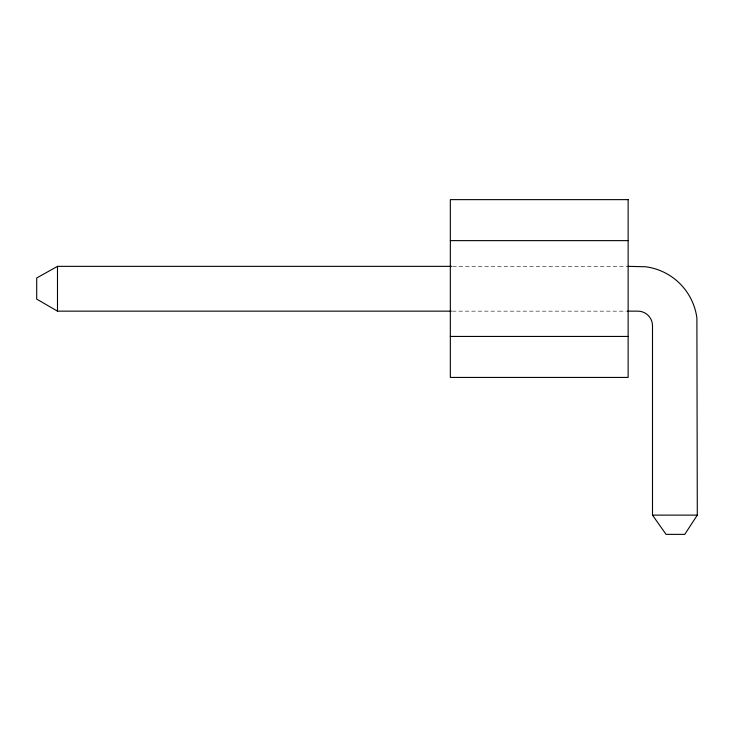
<?xml version="1.0" encoding="UTF-8"?>
<svg xmlns="http://www.w3.org/2000/svg" width="734" height="734" viewBox="0 0 734 734"><rect width="100%" height="100%" fill="white"/><g stroke="black" fill="none" stroke-linecap="round" stroke-linejoin="round"><path stroke-width="0.55" stroke-dasharray="3.67 2.75" d="M452.639 266.35L626.735 266.35M452.419 311.152L626.414 311.152"/><path stroke-width="1.1" d="M627.882 266.35L645.636 266.763A59.527 59.527 0 0 1 696.887 318.015L697.3 515.121L684.758 534.37L666.05 534.37L652.498 515.121L652.498 325.786A14.634 14.634 0 0 0 637.864 311.152L627.561 311.152M451.493 266.35L57.491 266.35L36.7 277.993L36.7 299.123L57.491 311.152L451.272 311.152M450.337 240.624L628.139 240.624M450.337 336.438L628.139 336.438M652.498 515.121L697.3 515.121M57.491 266.35L57.491 311.152M628.139 199.63L450.337 199.63L450.337 377.432L628.139 377.432L628.139 199.63"/></g></svg>
